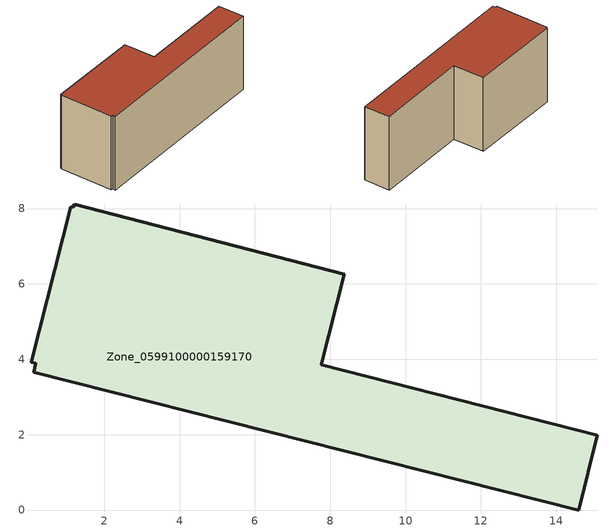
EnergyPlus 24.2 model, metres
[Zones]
Zone_0599100000159170
 floor ground (C_G): 1.11,8.05 1.18,8.04 1.2,8.12 8.37,6.26 7.76,3.85 15.09,1.99 14.59,0 0.12,3.66 0.18,3.89 0.06,3.92 z0
 wall outside (C_F): 0.12,3.66 14.59,0 15.09,1.99 7.76,3.85 8.37,6.26 1.2,8.12 1.18,8.04 1.11,8.05 0.06,3.92 0.18,3.89 0.12,3.66 z0:6.14
 roof outside (C_R): 1.18,8.04 1.11,8.05 0.06,3.92 0.18,3.89 0.12,3.66 14.59,0 15.09,1.99 7.76,3.85 8.37,6.26 1.2,8.12 z6.14
[BUILDING]
Pand.0599100000159170: North Axis=0; Terrain=City; Loads Convergence Tolerance Value=0.04; Temperature Convergence Tolerance Value=0.4; Solar Distribution=FullExterior; Maximum Number of Warmup Days=25; Minimum Number of Warmup Days=1
[Site:Location]
Rotterdam.The.Hague.AP_ZH_NLD Design_Conditions: Latitude=51.96; Longitude=4.45; Time Zone=1; Elevation=-4.5
[SITE:GROUNDTEMPERATURE:BUILDINGSURFACE]
18, 18, 18, 18, 18, 18, 18, 18, 18, 18, 18, 18
[MATERIAL] Thermal Absorptance=0.9; Solar Absorptance=0.7; Visible Absorptance=0.7
Name | Roughness | Thickness | Conductivity | Density | Specific Heat
G.TI.1946 | MediumSmooth | 0.15 | 1 | 540 | 1210
F.TI.1946 | Rough | 0.3 | 0.857143 | 1920 | 840
R.TI.1946 | MediumRough | 0.2 | 0.1 | 1500 | 1000
[CONSTRUCTION]
C_G: G.TI.1946
C_F: F.TI.1946
C_R: R.TI.1946
[ZONE]
Zone_0599100000159170: Type=1; Multiplier=1; Ceiling Height=Autocalculate; Volume=Autocalculate; Floor Area=autocalculate; Part of Total Floor Area=Yes
[ZONEINFILTRATION:DESIGNFLOWRATE]
Infil_Zone_0599100000159170: Zone or ZoneList or Space or SpaceList=Zone_0599100000159170; Schedule=AlwaysOn; Design Flow Rate Calculation Method=Flow/Area; Flow Rate per Floor Area=0.003; Constant Term Coefficient=1; Temperature Term Coefficient=0; Velocity Term Coefficient=0; Velocity Squared Term Coefficient=0
[HVACTEMPLATE:ZONE:IDEALLOADSAIRSYSTEM]
Zone_0599100000159170: Maximum Heating Supply Air Temperature=50; Minimum Cooling Supply Air Temperature=13; Maximum Heating Supply Air Humidity Ratio=0.0156; Minimum Cooling Supply Air Humidity Ratio=0.0077; Heating Limit=NoLimit; Cooling Limit=NoLimit; Dehumidification Control Type=ConstantSensibleHeatRatio; Cooling Sensible Heat Ratio=0.7; Dehumidification Setpoint=60; Humidification Control Type=None; Humidification Setpoint=30; Outdoor Air Method=None; Outdoor Air Flow Rate per Person=0.00944; Outdoor Air Flow Rate per Zone Floor Area=0; Outdoor Air Flow Rate per Zone=0; Demand Controlled Ventilation Type=None; Outdoor Air Economizer Type=NoEconomizer; Heat Recovery Type=None; Sensible Heat Recovery Effectiveness=0.7; Latent Heat Recovery Effectiveness=0.65
[ZONECONTROL:THERMOSTAT]
ThermostatControl_Zone_0599100000159170: Zone or ZoneList=Zone_0599100000159170; Control Type Schedule=DualSetpointControlType; Control 1=Thermostat_Zone_0599100000159170; Temperature Difference Between Cutout And Setpoint=0
[THERMOSTATSETPOINT:DUALSETPOINT]
Thermostat_Zone_0599100000159170: Heating Setpoint Temperature Schedule=HeatingSetpoint_Zone_0599100000159170; Cooling Setpoint Temperature Schedule=CoolingSetpoint_Zone_0599100000159170
[SCHEDULE:COMPACT]
HeatingSetpoint_Zone_0599100000159170: Through: 12/31, For: AllDays, Until: 24:00, 21
CoolingSetpoint_Zone_0599100000159170: Through: 12/31, For: AllDays, Until: 24:00, 24
DualSetpointControlType: Through: 12/31, For: AllDays, Until: 24:00, 4
AlwaysOn: Through: 12/31, For: AllDays, Until: 24:00, 1
